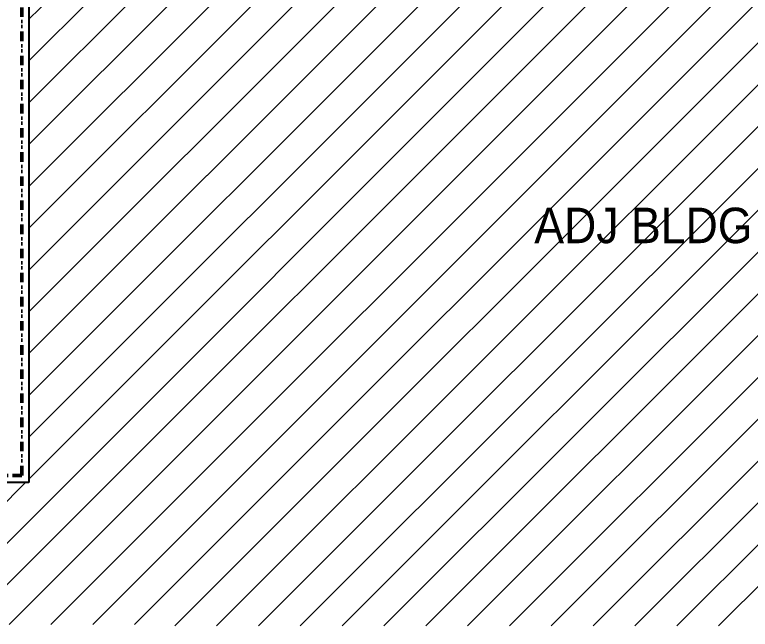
# Model space of a CAD drawing. Header units: inches. Extents: x -3240 to 2438, y -1045 to 802.
# Drawn here: x -581 to -270.1, y -1045.1 to -785.3 of the extents above; entities that cross this region are included whole.
import ezdxf

# ---------------------------------------------------------------- set-up
doc = ezdxf.new("R2010")
doc.units = ezdxf.units.IN
doc.header["$LTSCALE"] = 4
doc.header["$MEASUREMENT"] = 0
doc.linetypes.add('DIVIDEX2', pattern=[2.5, 1, -0.5, 0, -0.5, 0, -0.5])
for name, color, linetype, lineweight in [('A-FLOR-PATT', 8, 'CONTINUOUS', 15), ('A-NOTE-REF', 8, 'CONTINUOUS', 15), ('C-BNDS-PRLN', 3, 'DIVIDEX2', 50)]:
    doc.layers.add(name, color=color, linetype=linetype, lineweight=lineweight)
doc.layers.add('C-BLDG-FOOT-EXST', color=1, linetype='CONTINUOUS')
doc.styles.add('ANNOT-SM', font='swisse.ttf', dxfattribs={"width": 0.9, "height": 0.078125})

# ---------------------------------------------------------------- blocks, each defined once
blk = doc.blocks.new('P-BASESITE')
at = {"layer": 'A-FLOR-PATT'}
h = blk.add_hatch(dxfattribs=at)
h.set_pattern_fill('ANSI31', color=256, scale=100)
h.paths.add_polyline_path([(-846, 0), (-1196.08509, 0), (-1196.08509, -60), (-1196.08509, -923), (-1196.08509, -983), (-865, -983), (-865, -694.5002), (-846, -694.5002)])
h.paths.add_polyline_path([(-575, -983), (-1196.08509, -983), (-1196.08509, -1043), (-515, -1043), (-515, -1043.65603), (-60, -1043.65603), (-60, -1045.06731), (0, -1045.06731), (0, -724), (-575, -724)])
at = {"layer": 'C-BLDG-FOOT-EXST'}
for p, q in [((-575, -724), (-575, -983)), ((-575, -983), (-1220.18499, -983))]:
    blk.add_line(p, q, dxfattribs=at)
at = {"layer": 'C-BNDS-PRLN'}
blk.add_lwpolyline([(-843, 3), (3, 3), (3, -721), (-578, -721), (-578, -980), (-862, -980), (-862, -697.5002), (-843, -697.5002)], close=True, dxfattribs=at)
at = {"layer": 'A-NOTE-REF', "insert": (-361.41262, -866.84831), "char_height": 15, "attachment_point": 1, "style": 'ANNOT-SM'}
blk.add_mtext_dynamic_manual_height_columns('ADJ BLDG', width=225.275076, gutter_width=75, heights=[0], dxfattribs=at)

msp = doc.modelspace()

# ---------------------------------------------------------------- block references
at = {"layer": 'A-NOTE-REF'}
msp.add_blockref('P-BASESITE', (0, 0), dxfattribs=at)

doc.saveas('drawing.dxf')
